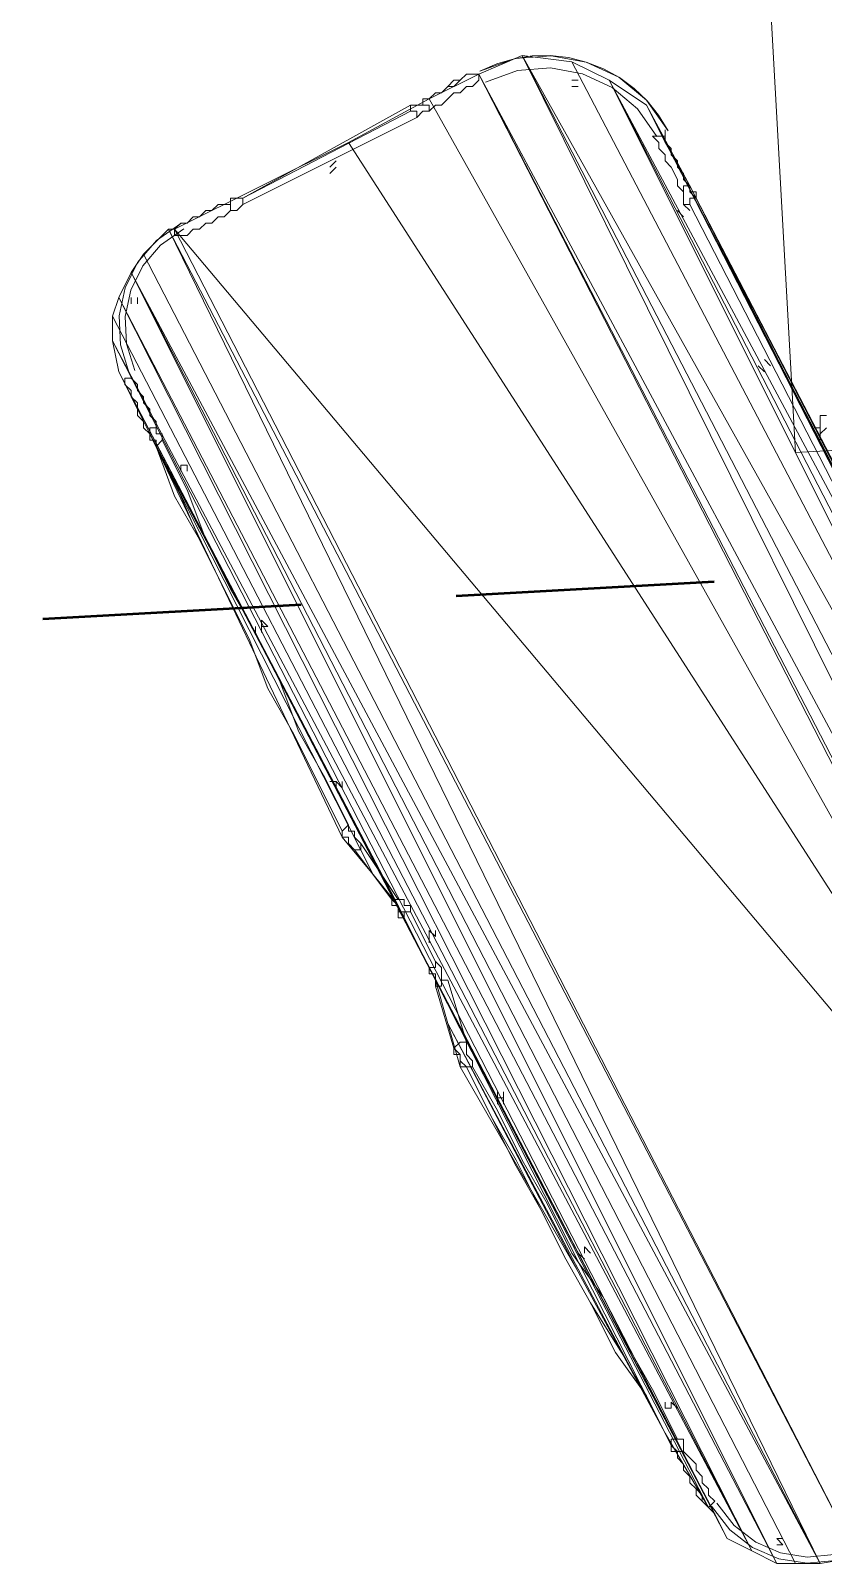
# Paper-space layout '01 Roof Support Layout' of a CAD drawing. Header units: millimetres. Extents: x 5 to 415, y 5 to 292.
# Drawn here: x 105.19 to 112.85, y 65.48 to 80.3 of the extents above; entities that cross this region are included whole.
import ezdxf

# ---------------------------------------------------------------- set-up
doc = ezdxf.new("R2010")
doc.units = ezdxf.units.MM
doc.linetypes.add('DASHED_REVIEW', pattern=[4, 2.5, -1.5])
doc.layers.add('EMBEDDED_BEAMS', color=7, linetype='Continuous')
doc.layers.add('EXISTING', color=7, linetype='Continuous')

# ---------------------------------------------------------------- blocks, each defined once
blk = doc.blocks.new('SHEET_01')
at = {"layer": 'EMBEDDED_BEAMS', "color": 7, "linetype": 'DASHED_REVIEW', "lineweight": 50}
blk.add_line((89.33, 73.73), (266.21, 83.51), dxfattribs=at)
at = {"layer": 'EXISTING', "color": 254, "linetype": 'Continuous', "lineweight": 13}
for p, q in [((112.58, 76.22), (111.56, 94.64)), ((109.52, 79.88), (109.94, 80.06)), ((109.871, 80.031), (109.53, 79.909)), ((109.862, 80.029), (109.693, 79.98)), ((110.036, 80.055), (109.862, 80.029)), ((110.219, 80.058), (109.871, 80.031)), ((110.42, 80), (109.94, 80.06)), ((109.94, 80.06), (116.78, 67.82)), ((116.48, 67.4), (109.94, 80.06)), ((109.94, 80.06), (116.3, 67.22)), ((109.94, 80.06), (110.42, 80)), ((110.211, 80.059), (110.036, 80.055)), ((110.387, 80.039), (110.211, 80.059)), ((110.559, 79.996), (110.219, 80.058)), ((110.559, 79.996), (110.387, 80.039)), ((109.04, 79.64), (109.52, 79.88)), ((109.4, 79.88), (109.34, 79.82)), ((109.34, 79.82), (109.4, 79.88)), ((109.46, 79.88), (109.4, 79.88)), ((109.4, 79.88), (109.52, 79.88)), ((109.52, 79.88), (109.46, 79.88)), ((116.3, 67.22), (109.52, 79.88)), ((109.52, 79.88), (116.12, 67.1)), ((116.12, 67.1), (109.52, 79.88)), ((109.52, 79.88), (116.06, 67.1)), ((109.52, 79.88), (109.52, 79.82)), ((109.693, 79.98), (109.53, 79.909)), ((109.895, 79.914), (109.585, 79.802)), ((110.213, 79.939), (109.895, 79.914)), ((110.523, 79.882), (110.213, 79.939)), ((116.78, 67.82), (110.42, 80)), ((110.42, 80), (110.78, 79.82)), ((110.808, 79.749), (110.523, 79.882)), ((110.725, 79.932), (110.559, 79.996)), ((110.872, 79.851), (110.559, 79.996)), ((110.879, 79.846), (110.725, 79.932)), ((109.22, 79.76), (109.16, 79.7)), ((109.16, 79.7), (109.22, 79.76)), ((109.28, 79.82), (109.22, 79.76)), ((109.22, 79.76), (109.28, 79.76)), ((109.34, 79.82), (109.28, 79.82)), ((109.28, 79.76), (109.34, 79.82)), ((109.4, 79.76), (109.34, 79.7)), ((109.46, 79.76), (109.4, 79.76)), ((109.52, 79.82), (109.46, 79.76)), ((110.48, 79.82), (110.42, 79.82)), ((110.42, 79.76), (110.48, 79.76)), ((110.48, 79.76), (110.42, 79.76)), ((110.48, 79.82), (110.48, 79.82)), ((116.84, 68.48), (110.78, 79.82)), ((110.78, 79.82), (111.14, 79.58)), ((110.78, 79.82), (116.84, 68.06)), ((116.78, 67.82), (110.78, 79.82)), ((110.78, 79.82), (116.78, 67.82)), ((111.053, 79.545), (110.808, 79.749)), ((111.141, 79.627), (110.872, 79.851)), ((111.02, 79.742), (110.879, 79.846)), ((111.147, 79.62), (111.02, 79.742)), ((109.04, 79.64), (108.26, 79.22)), ((108.26, 79.22), (109.04, 79.64)), ((108.98, 79.64), (108.98, 79.58)), ((108.98, 79.58), (108.98, 79.64)), ((109.04, 79.64), (108.98, 79.64)), ((108.98, 79.64), (109.04, 79.64)), ((109.1, 79.7), (109.04, 79.64)), ((109.04, 79.64), (109.1, 79.7)), ((116.06, 67.1), (109.04, 79.64)), ((109.16, 79.7), (109.1, 79.7)), ((109.1, 79.7), (109.16, 79.7)), ((109.22, 79.64), (109.16, 79.58)), ((109.28, 79.7), (109.22, 79.64)), ((109.34, 79.7), (109.28, 79.7)), ((111.349, 79.33), (111.141, 79.627)), ((111.257, 79.482), (111.147, 79.62)), ((107.24, 78.68), (108.86, 79.58)), ((107.24, 78.68), (108.86, 79.52)), ((108.92, 79.46), (107.24, 78.62)), ((108.86, 79.52), (108.86, 79.58)), ((108.86, 79.58), (108.92, 79.58)), ((108.92, 79.52), (108.86, 79.52)), ((108.92, 79.58), (108.98, 79.58)), ((108.98, 79.52), (108.92, 79.46)), ((108.92, 79.46), (108.92, 79.52)), ((108.98, 79.58), (109.04, 79.58)), ((109.04, 79.52), (108.98, 79.52)), ((109.04, 79.58), (109.04, 79.52)), ((109.1, 79.58), (109.04, 79.52)), ((109.16, 79.58), (109.1, 79.58)), ((111.242, 79.275), (111.053, 79.545)), ((113.96, 74.12), (111.14, 79.58)), ((111.14, 79.58), (113.78, 74.42)), ((111.56, 78.8), (111.14, 79.58)), ((111.14, 79.58), (116.84, 68.48)), ((111.14, 79.58), (111.32, 79.22)), ((111.349, 79.33), (111.257, 79.482)), ((111.32, 79.22), (111.32, 79.34)), ((111.32, 79.34), (111.32, 79.28)), ((106.58, 78.38), (108.26, 79.22)), ((108.26, 79.22), (116.06, 67.1)), ((111.26, 79.22), (111.2, 79.28)), ((111.2, 79.28), (111.26, 79.28)), ((111.26, 79.28), (111.32, 79.28)), ((111.26, 79.16), (111.26, 79.22)), ((111.32, 79.1), (111.26, 79.16)), ((111.32, 79.28), (111.32, 79.22)), ((111.32, 79.22), (111.56, 78.8)), ((111.38, 79.16), (111.32, 79.22)), ((111.32, 79.22), (111.38, 79.16)), ((111.38, 79.1), (111.38, 79.16)), ((111.38, 79.16), (111.38, 79.1)), ((108.14, 79.04), (108.08, 78.98)), ((111.32, 79.04), (111.32, 79.1)), ((111.38, 78.98), (111.32, 79.04)), ((111.44, 79.04), (111.38, 79.1)), ((111.38, 79.1), (111.44, 79.04)), ((111.44, 78.98), (111.44, 79.04)), ((111.44, 79.04), (111.44, 78.98)), ((108.08, 78.92), (108.14, 78.98)), ((108.14, 78.98), (108.14, 78.98)), ((111.44, 78.86), (111.38, 78.98)), ((111.5, 78.92), (111.44, 78.98)), ((111.44, 78.98), (111.5, 78.92)), ((111.44, 78.8), (111.44, 78.86)), ((111.5, 78.86), (111.5, 78.92)), ((111.5, 78.92), (111.5, 78.86)), ((111.56, 78.8), (111.5, 78.86)), ((111.5, 78.86), (111.56, 78.8)), ((111.5, 78.74), (111.44, 78.8)), ((111.56, 78.8), (111.5, 78.8)), ((111.5, 78.8), (111.5, 78.74)), ((111.5, 78.68), (111.5, 78.74)), ((111.56, 78.8), (113.78, 74.42)), ((111.56, 78.74), (111.56, 78.8)), ((111.56, 78.8), (111.56, 78.74)), ((111.62, 78.74), (111.56, 78.74)), ((111.56, 78.74), (111.62, 78.68)), ((111.62, 78.68), (111.62, 78.74)), ((106.82, 78.5), (106.88, 78.56)), ((106.88, 78.56), (106.94, 78.56)), ((106.94, 78.56), (107.06, 78.62)), ((106.94, 78.56), (107, 78.62)), ((107, 78.62), (107.12, 78.62)), ((107.06, 78.62), (107.12, 78.62)), ((107.12, 78.56), (107.06, 78.5)), ((107.12, 78.62), (107.12, 78.68)), ((107.12, 78.68), (107.18, 78.68)), ((107.18, 78.68), (107.12, 78.68)), ((107.12, 78.68), (107.12, 78.62)), ((107.12, 78.62), (107.12, 78.56)), ((107.18, 78.56), (107.12, 78.56)), ((107.18, 78.68), (107.24, 78.68)), ((107.24, 78.68), (107.18, 78.68)), ((107.24, 78.62), (107.18, 78.56)), ((107.24, 78.62), (107.24, 78.68)), ((111.44, 78.56), (111.5, 78.5)), ((111.5, 78.62), (111.5, 78.68)), ((111.56, 78.56), (111.5, 78.62)), ((111.56, 78.62), (111.5, 78.62)), ((111.5, 78.56), (111.5, 78.56)), ((111.56, 78.62), (111.56, 78.68)), ((111.56, 78.68), (111.62, 78.68)), ((116.24, 69.5), (111.56, 78.62)), ((111.62, 78.68), (116.36, 69.5)), ((111.62, 78.68), (116.36, 69.56)), ((106.64, 78.436), (106.403, 78.272)), ((106.58, 78.38), (106.64, 78.44)), ((106.64, 78.44), (106.7, 78.44)), ((106.7, 78.44), (106.76, 78.5)), ((106.76, 78.5), (106.82, 78.5)), ((106.88, 78.44), (106.82, 78.38)), ((106.94, 78.44), (106.88, 78.44)), ((107, 78.5), (106.94, 78.44)), ((107.06, 78.5), (107, 78.5)), ((106.403, 78.272), (106.222, 78.059)), ((106.28, 78.14), (106.52, 78.38)), ((106.668, 78.383), (106.444, 78.227)), ((113.18, 65.54), (106.52, 78.38)), ((106.52, 78.38), (106.58, 78.38)), ((106.52, 78.38), (112.82, 65.48)), ((116.06, 67.1), (106.58, 78.38)), ((106.58, 78.38), (113.18, 65.54)), ((106.58, 78.32), (106.58, 78.38)), ((106.64, 78.32), (106.58, 78.32)), ((106.7, 78.32), (106.64, 78.32)), ((106.76, 78.38), (106.7, 78.32)), ((106.82, 78.38), (106.76, 78.38)), ((106.28, 78.14), (106.16, 77.96)), ((106.16, 77.96), (106.28, 78.14)), ((106.444, 78.227), (106.272, 78.026)), ((112.82, 65.48), (106.28, 78.14)), ((106.04, 77.72), (106.16, 77.96)), ((106.222, 78.059), (106.101, 77.812)), ((106.272, 78.026), (106.157, 77.792)), ((106.16, 77.96), (112.82, 65.48)), ((112.58, 65.48), (106.16, 77.96)), ((106.16, 77.96), (112.4, 65.48)), ((106.101, 77.812), (106.044, 77.542)), ((105.98, 77.54), (106.04, 77.72)), ((112.4, 65.48), (106.04, 77.72)), ((106.04, 77.72), (112.16, 65.6)), ((106.157, 77.792), (106.103, 77.537)), ((106.16, 77.72), (106.16, 77.66)), ((106.22, 77.66), (106.22, 77.72)), ((106.22, 77.72), (106.22, 77.66)), ((106.22, 77.72), (106.22, 77.72)), ((112.16, 65.6), (105.98, 77.54)), ((105.98, 77.54), (105.98, 77.3)), ((105.98, 77.3), (105.98, 77.54)), ((106.044, 77.542), (106.056, 77.263)), ((106.103, 77.537), (106.115, 77.273)), ((105.98, 77.3), (112.16, 65.6)), ((111.92, 65.72), (105.98, 77.3)), ((105.98, 77.3), (106.04, 77)), ((106.04, 77), (105.98, 77.3)), ((106.056, 77.263), (106.141, 76.988)), ((106.115, 77.273), (106.195, 77.013)), ((131, 77.24), (112.58, 76.22)), ((112.34, 77.06), (112.28, 77.12)), ((106.04, 77), (111.92, 65.72)), ((111.92, 65.72), (106.04, 77)), ((106.04, 77), (109.1, 71.12)), ((106.04, 77), (108.92, 71.48)), ((106.04, 77), (108.74, 71.84)), ((106.34, 76.4), (106.04, 77)), ((106.16, 76.94), (106.1, 76.94)), ((106.1, 76.94), (106.1, 76.88)), ((106.1, 76.88), (106.1, 76.94)), ((106.22, 76.88), (106.16, 76.94)), ((112.22, 77.06), (112.28, 77)), ((112.28, 77.06), (112.28, 77.06)), ((106.1, 76.88), (106.16, 76.82)), ((106.16, 76.82), (106.1, 76.88)), ((106.16, 76.82), (106.16, 76.76)), ((106.16, 76.76), (106.16, 76.82)), ((106.22, 76.82), (106.22, 76.88)), ((106.28, 76.76), (106.22, 76.82)), ((106.16, 76.76), (106.22, 76.64)), ((106.22, 76.7), (106.16, 76.76)), ((106.22, 76.58), (106.22, 76.7)), ((106.22, 76.64), (106.22, 76.58)), ((106.28, 76.7), (106.28, 76.76)), ((106.34, 76.64), (106.28, 76.7)), ((106.34, 76.58), (106.34, 76.64)), ((106.22, 76.58), (106.28, 76.52)), ((106.28, 76.52), (106.22, 76.58)), ((106.28, 76.52), (106.28, 76.46)), ((106.28, 76.46), (106.28, 76.52)), ((106.4, 76.52), (106.34, 76.58)), ((106.4, 76.46), (106.4, 76.52)), ((112.88, 76.58), (112.82, 76.58)), ((112.82, 76.58), (112.82, 76.52)), ((112.82, 76.52), (112.82, 76.46)), ((106.28, 76.46), (106.34, 76.4)), ((106.34, 76.4), (106.28, 76.46)), ((106.4, 76.46), (106.34, 76.46)), ((106.34, 76.46), (106.34, 76.4)), ((108.5, 72.14), (106.34, 76.4)), ((106.34, 76.4), (108.74, 71.84)), ((108.2, 72.5), (106.34, 76.4)), ((106.34, 76.4), (108.5, 72.14)), ((106.34, 76.4), (106.34, 76.34)), ((106.34, 76.34), (106.4, 76.34)), ((106.4, 76.4), (106.4, 76.46)), ((106.46, 76.4), (106.4, 76.4)), ((106.4, 76.34), (106.4, 76.28)), ((106.4, 76.28), (106.46, 76.34)), ((106.46, 76.34), (106.46, 76.4)), ((106.46, 76.34), (106.7, 75.86)), ((112.82, 76.46), (112.76, 76.46)), ((112.82, 76.4), (112.88, 76.46)), ((112.82, 76.46), (112.82, 76.4)), ((112.82, 76.34), (112.82, 76.4)), ((106.64, 75.8), (106.4, 76.28)), ((106.4, 76.28), (106.58, 75.8)), ((106.64, 76.1), (106.64, 76.04)), ((106.7, 76.1), (106.64, 76.1)), ((106.7, 76.1), (106.7, 76.1)), ((106.7, 76.1), (106.7, 76.04)), ((106.7, 76.04), (106.7, 76.1)), ((106.7, 76.04), (106.7, 76.04)), ((106.58, 75.8), (106.82, 75.38)), ((106.82, 75.38), (106.64, 75.8)), ((106.7, 75.86), (106.88, 75.38)), ((107.06, 74.9), (106.82, 75.38)), ((106.82, 75.38), (107.06, 74.9)), ((106.88, 75.38), (107.12, 74.9)), ((107.3, 74.42), (107.06, 74.9)), ((107.06, 74.9), (107.3, 74.42)), ((107.12, 74.9), (107.36, 74.48)), ((107.42, 74.54), (107.42, 74.6)), ((107.42, 74.6), (107.48, 74.54)), ((107.48, 73.94), (107.3, 74.42)), ((107.3, 74.42), (107.48, 73.94)), ((107.36, 74.54), (107.36, 74.48)), ((107.36, 74.48), (107.6, 74)), ((107.42, 74.48), (107.42, 74.54)), ((107.42, 74.54), (107.48, 74.54)), ((107.42, 74.54), (107.42, 74.54)), ((107.6, 74), (107.78, 73.52)), ((107.72, 73.52), (107.48, 73.94)), ((107.48, 73.94), (107.72, 73.52)), ((107.96, 73.04), (107.72, 73.52)), ((107.72, 73.52), (107.96, 73.04)), ((107.78, 73.52), (108.02, 73.1)), ((108.02, 73.1), (108.26, 72.62)), ((108.2, 72.56), (107.96, 73.04)), ((107.96, 73.04), (108.2, 72.56)), ((108.08, 73.04), (108.14, 73.04)), ((108.14, 73.04), (108.14, 72.98)), ((108.2, 72.98), (108.14, 73.04)), ((108.14, 72.98), (108.14, 72.98)), ((108.2, 73.04), (108.2, 72.98)), ((108.2, 73.04), (108.2, 73.04)), ((108.26, 72.62), (108.2, 72.56)), ((108.26, 72.62), (108.26, 72.56)), ((108.2, 72.56), (108.2, 72.5)), ((108.2, 72.5), (108.2, 72.56)), ((108.5, 72.14), (108.2, 72.5)), ((108.2, 72.5), (108.26, 72.5)), ((108.26, 72.5), (108.2, 72.5)), ((108.26, 72.56), (108.32, 72.56)), ((108.26, 72.5), (108.26, 72.44)), ((108.26, 72.44), (108.26, 72.5)), ((108.32, 72.56), (108.32, 72.5)), ((108.32, 72.5), (108.38, 72.44)), ((108.26, 72.44), (108.32, 72.38)), ((108.32, 72.38), (108.26, 72.44)), ((108.68, 71.9), (108.32, 72.38)), ((108.32, 72.38), (108.38, 72.38)), ((108.38, 72.38), (108.38, 72.44)), ((108.38, 72.44), (108.74, 71.9)), ((108.74, 71.84), (108.5, 72.14)), ((108.74, 71.9), (108.68, 71.9)), ((108.74, 71.84), (108.68, 71.9)), ((108.68, 71.84), (108.68, 71.9)), ((108.74, 71.9), (108.8, 71.9)), ((108.8, 71.9), (108.8, 71.84)), ((108.74, 71.84), (108.68, 71.84)), ((108.92, 71.48), (108.74, 71.84)), ((108.74, 71.78), (108.74, 71.84)), ((108.8, 71.78), (108.74, 71.78)), ((108.74, 71.72), (108.74, 71.78)), ((108.8, 71.84), (108.86, 71.84)), ((108.86, 71.78), (108.8, 71.78)), ((108.8, 71.78), (108.8, 71.72)), ((108.8, 71.72), (108.8, 71.78)), ((108.86, 71.84), (108.86, 71.78)), ((108.86, 71.78), (109.1, 71.3)), ((108.8, 71.72), (108.74, 71.72)), ((109.04, 71.24), (108.8, 71.72)), ((108.8, 71.72), (109.04, 71.24)), ((109.1, 71.54), (109.04, 71.6)), ((109.04, 71.6), (109.04, 71.48)), ((109.04, 71.6), (109.1, 71.54)), ((109.1, 71.6), (109.1, 71.54)), ((109.1, 71.12), (108.92, 71.48)), ((109.04, 71.54), (109.04, 71.54)), ((109.1, 71.24), (109.1, 71.3)), ((109.1, 71.3), (109.16, 71.24)), ((109.04, 71.18), (109.04, 71.24)), ((109.04, 71.24), (109.1, 71.24)), ((109.1, 71.18), (109.04, 71.18)), ((109.1, 71.12), (109.1, 71.18)), ((109.16, 71.24), (109.16, 71.18)), ((109.16, 71.18), (109.16, 71.12)), ((111.8, 65.96), (109.1, 71.12)), ((109.1, 71.12), (111.92, 65.72)), ((109.1, 71.12), (111.8, 65.96)), ((109.1, 71.12), (111.74, 66.02)), ((109.22, 70.7), (109.1, 71.12)), ((109.1, 71.12), (111.32, 66.74)), ((109.1, 71.06), (109.1, 71.12)), ((109.16, 71.06), (109.1, 71.06)), ((109.28, 70.46), (109.1, 71.06)), ((109.22, 71.12), (109.16, 71.12)), ((109.16, 71.12), (109.16, 71.06)), ((109.16, 71.12), (109.22, 71.12)), ((109.22, 71.12), (109.4, 70.52)), ((111.32, 66.74), (109.22, 70.7)), ((109.22, 70.7), (110.48, 68.3)), ((109.34, 70.28), (109.22, 70.7)), ((109.34, 70.52), (109.28, 70.46)), ((109.34, 70.4), (109.28, 70.46)), ((109.28, 70.4), (109.28, 70.46)), ((109.34, 70.4), (109.28, 70.4)), ((109.4, 70.52), (109.34, 70.52)), ((109.34, 70.34), (109.34, 70.4)), ((109.4, 70.52), (109.4, 70.46)), ((109.4, 70.46), (109.4, 70.4)), ((109.4, 70.4), (109.46, 70.34)), ((109.4, 70.28), (109.34, 70.34)), ((109.34, 70.28), (109.34, 70.34)), ((110.48, 68.3), (109.34, 70.28)), ((109.4, 70.28), (109.34, 70.28)), ((109.46, 70.28), (109.4, 70.28)), ((109.64, 69.8), (109.4, 70.28)), ((109.46, 70.34), (109.46, 70.28)), ((109.46, 70.28), (109.7, 69.86)), ((109.7, 69.98), (109.7, 70.04)), ((109.7, 69.98), (109.7, 69.92)), ((109.76, 69.98), (109.7, 69.98)), ((109.7, 69.98), (109.7, 69.98)), ((109.76, 70.04), (109.76, 69.98)), ((109.76, 69.92), (109.76, 69.98)), ((109.7, 69.86), (109.94, 69.38)), ((109.88, 69.38), (109.64, 69.8)), ((109.88, 69.32), (109.64, 69.8)), ((110.12, 68.9), (109.88, 69.38)), ((109.94, 69.38), (110.18, 68.96)), ((110.12, 68.9), (109.88, 69.32)), ((110.18, 68.96), (110.42, 68.48)), ((110.36, 68.42), (110.12, 68.9)), ((110.42, 68.48), (110.72, 68.06)), ((110.48, 68.48), (110.54, 68.42)), ((110.54, 68.48), (110.54, 68.54)), ((110.54, 68.54), (110.6, 68.48)), ((110.54, 68.48), (110.54, 68.48)), ((110.6, 68), (110.36, 68.42)), ((111.32, 66.74), (110.48, 68.3)), ((110.72, 68.06), (110.96, 67.58)), ((110.9, 67.52), (110.6, 68)), ((110.84, 67.52), (110.6, 68)), ((110.96, 67.58), (111.2, 67.16)), ((111.14, 67.1), (110.84, 67.52)), ((111.14, 67.1), (110.9, 67.52)), ((111.2, 67.16), (111.44, 66.68)), ((111.38, 66.62), (111.14, 67.1)), ((111.32, 67.04), (111.32, 66.98)), ((111.38, 67.04), (111.38, 67.04)), ((111.38, 66.98), (111.38, 67.04)), ((111.38, 67.04), (111.44, 66.98)), ((111.32, 66.98), (111.38, 66.98)), ((111.38, 66.98), (111.38, 66.98)), ((111.44, 66.98), (111.44, 66.98)), ((111.74, 66.02), (111.32, 66.74)), ((111.44, 66.68), (111.38, 66.68)), ((111.38, 66.68), (111.38, 66.62)), ((111.44, 66.56), (111.38, 66.62)), ((111.38, 66.56), (111.38, 66.62)), ((111.44, 66.56), (111.38, 66.56)), ((111.44, 66.68), (111.5, 66.68)), ((111.5, 66.56), (111.44, 66.56)), ((111.44, 66.56), (111.44, 66.5)), ((111.44, 66.5), (111.44, 66.56)), ((111.5, 66.68), (111.5, 66.62)), ((111.5, 66.62), (111.5, 66.56)), ((111.5, 66.56), (111.56, 66.5)), ((111.5, 66.44), (111.44, 66.5)), ((111.44, 66.5), (111.5, 66.44)), ((111.5, 66.38), (111.5, 66.44)), ((111.5, 66.44), (111.5, 66.38)), ((111.56, 66.5), (111.62, 66.44)), ((111.62, 66.44), (111.62, 66.38)), ((111.56, 66.32), (111.5, 66.38)), ((111.5, 66.38), (111.56, 66.32)), ((111.56, 66.26), (111.56, 66.32)), ((111.56, 66.32), (111.56, 66.26)), ((111.62, 66.2), (111.56, 66.26)), ((111.56, 66.26), (111.62, 66.2)), ((111.62, 66.38), (111.68, 66.32)), ((111.68, 66.32), (111.68, 66.26)), ((111.68, 66.26), (111.74, 66.2)), ((111.68, 66.14), (111.62, 66.2)), ((111.62, 66.2), (111.62, 66.14)), ((111.62, 66.14), (111.68, 66.08)), ((111.68, 66.08), (111.68, 66.14)), ((111.74, 66.2), (111.74, 66.14)), ((111.74, 66.14), (111.8, 66.08)), ((111.74, 66.02), (111.68, 66.08)), ((111.68, 66.08), (111.74, 66.02)), ((111.8, 66.08), (111.74, 66.02)), ((111.8, 65.96), (111.74, 66.02)), ((111.77, 66.033), (111.945, 65.804)), ((111.92, 65.72), (111.8, 65.96)), ((111.822, 66.063), (111.988, 65.847)), ((111.945, 65.804), (112.166, 65.634)), ((111.988, 65.847), (112.197, 65.685)), ((112.16, 65.6), (111.92, 65.72)), ((112.197, 65.685), (112.436, 65.582)), ((112.46, 65.66), (112.4, 65.72)), ((112.4, 65.72), (112.46, 65.66)), ((112.46, 65.72), (112.4, 65.72)), ((112.4, 65.66), (112.46, 65.66)), ((112.4, 65.66), (112.4, 65.66)), ((112.16, 65.6), (112.4, 65.48)), ((112.4, 65.48), (112.16, 65.6)), ((112.166, 65.634), (112.419, 65.524)), ((112.419, 65.524), (112.691, 65.481)), ((112.436, 65.582), (112.693, 65.541)), ((112.691, 65.481), (112.969, 65.506)), ((112.693, 65.541), (112.956, 65.564)), ((112.82, 65.48), (113.18, 65.54)), ((113.18, 65.54), (112.82, 65.48)), ((112.4, 65.48), (112.58, 65.48)), ((112.58, 65.48), (112.4, 65.48)), ((112.82, 65.48), (112.58, 65.48))]:
    blk.add_line(p, q, dxfattribs=at)

psp = doc.layouts.new('01 Roof Support Layout')

# ---------------------------------------------------------------- block references
psp.add_blockref('SHEET_01', (0, 0))

doc.saveas('drawing.dxf')
